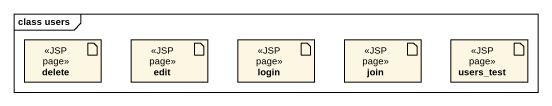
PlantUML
@startuml
mainframe class users
artifact delete <<JSP page>>
artifact edit <<JSP page>>
artifact login <<JSP page>>
artifact join <<JSP page>>
artifact users_test <<JSP page>>
@enduml
